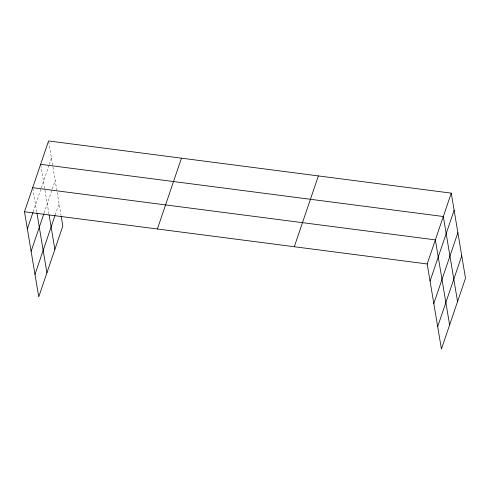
<?xml version="1.0" encoding="UTF-8"?>
<svg xmlns="http://www.w3.org/2000/svg" width="490" height="490" viewBox="0 0 490 490"><rect width="100%" height="100%" fill="white"/><g stroke="black" fill="none" stroke-linecap="round" stroke-linejoin="round"><path stroke-width="0.37" stroke-dasharray="2.45 1.84" d="M33.142 211.888L41.087 188.521M41.325 187.811L49.031 165.148M49.27 164.438L51.438 158.068M44.118 213.077L52.063 189.704M52.301 188.993L55.186 180.498M55.205 214.939L59.057 203.607M48.694 141.69L52.81 166.288M52.938 167.035L61.06 215.576M40.75 165.063L44.866 189.661M44.994 190.408L48.865 213.56M32.806 188.436L36.799 212.286"/><path stroke-width="0.73" d="M61.183 216.323L62.812 226.043L38.741 296.86L24.5 211.766L48.571 140.949L451.259 193.14L465.5 278.234L441.429 349.052L427.188 263.957L451.259 193.14M27.367 228.885L32.904 212.599M31.121 251.321L43.873 213.781M34.986 274.431L54.966 215.649M157.388 228.989L181.459 158.172M294.3 246.733L318.371 175.916M430.055 281.076L454.126 210.253M433.809 303.512L457.88 232.689M437.674 326.622L461.745 255.798M40.627 164.315L443.315 216.507L457.556 301.601M32.683 187.688L435.371 239.88L449.612 324.974M24.5 211.766L427.188 263.957M49.116 215.049L54.868 249.41M36.928 213.034L46.924 272.783"/></g></svg>
